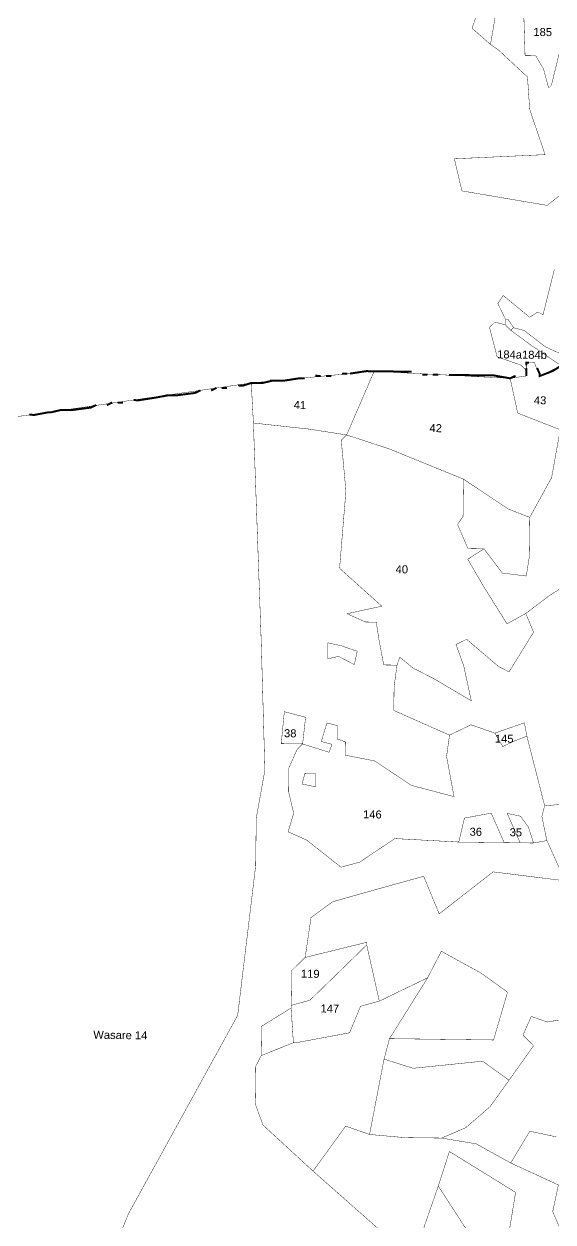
# Model space of a CAD drawing. Header units: metres. Extents: x 259177 to 277314, y 2171367 to 2185445.
# Drawn here: x 273383 to 274169, y 2176650 to 2178430 of the extents above; entities that cross this region are included whole.
import ezdxf

# ---------------------------------------------------------------- set-up
doc = ezdxf.new("R2010")
doc.units = ezdxf.units.M
doc.header["$MEASUREMENT"] = 0
for name, color, linetype in [('SURVEY NO.', 7, 'Continuous'), ('SURVEY PLOT BOUNDARY', 35, 'Continuous'), ('VILLAGE BOUNDARY', 212, 'Continuous')]:
    doc.layers.add(name, color=color, linetype=linetype)
doc.styles.add('PDF Arial', font='arial.ttf')

# ---------------------------------------------------------------- blocks, each defined once
blk = doc.blocks.new('FEWEWFEWQT')
at = {"layer": 'SURVEY PLOT BOUNDARY', "lineweight": 18, "const_width": 0.001}
for points in [[(282148.9028, 2174213.5967), (282148.8961, 2174213.5567), (282148.8761, 2174213.4301), (282148.8295, 2174213.4701), (282148.8495, 2174213.5301), (282148.8428, 2174213.6167), (282148.8628, 2174213.6301)], [(282149.1295, 2174213.5701), (282149.1228, 2174213.5367), (282149.1095, 2174213.4567), (282149.0961, 2174213.4501), (282149.0495, 2174213.4167), (282149.0295, 2174213.3301), (282149.0228, 2174213.3234), (282149.0095, 2174213.3701), (282148.9895, 2174213.4034), (282148.9761, 2174213.4034), (282148.9628, 2174213.4034), (282148.9561, 2174213.5567), (282148.9695, 2174213.5634), (282148.9895, 2174213.5501), (282149.0028, 2174213.5234), (282149.0228, 2174213.5101), (282149.1161, 2174213.5767)], [(282148.9228, 2174212.73), (282148.9361, 2174212.7167), (282148.9828, 2174212.6833), (282149.0628, 2174212.63), (282149.0095, 2174212.6033), (282148.9961, 2174212.6367), (282148.9761, 2174212.6367), (282148.9761, 2174212.6167), (282148.9695, 2174212.6233), (282148.9628, 2174212.63), (282148.9028, 2174212.65), (282148.8828, 2174212.7233), (282148.8961, 2174212.7367)], [(282148.9361, 2174212.7167), (282148.9228, 2174212.73), (282148.9228, 2174212.7433), (282148.9295, 2174212.7433), (282148.9428, 2174212.7233)], [(282149.1295, 2174212.6367), (282149.0628, 2174212.63), (282148.9828, 2174212.6833), (282148.9361, 2174212.7167), (282148.9428, 2174212.7233), (282148.9695, 2174212.7167), (282149.0228, 2174212.6767), (282149.0828, 2174212.65), (282149.1228, 2174212.6433), (282149.1295, 2174212.6433)], [(282149.0628, 2174212.63), (282149.1295, 2174212.6367), (282149.1561, 2174212.61), (282149.1828, 2174212.6233), (282149.1895, 2174212.6233), (282149.1895, 2174212.61), (282149.1561, 2174212.59), (282149.0961, 2174212.5367), (282149.0628, 2174212.47), (282148.9561, 2174212.51), (282148.9361, 2174212.5967), (282148.9761, 2174212.6033), (282148.9761, 2174212.6167), (282148.9761, 2174212.6367), (282148.9961, 2174212.6367), (282149.0095, 2174212.6033)], [(282148.5295, 2174212.45), (282148.4362, 2174212.4633), (282148.2962, 2174212.4767), (282148.2895, 2174212.5767), (282148.5962, 2174212.61)], [(282149.0628, 2174212.47), (282149.0428, 2174212.35), (282148.9895, 2174212.25), (282148.9361, 2174212.27), (282148.8228, 2174212.3433), (282148.6362, 2174212.4166), (282148.5295, 2174212.45), (282148.5962, 2174212.61), (282148.9361, 2174212.5967), (282148.9561, 2174212.51)], [(282148.9828, 2174212.0099), (282149.0028, 2174211.9633), (282148.9428, 2174211.8633), (282148.9161, 2174211.8766), (282148.8361, 2174211.9433), (282148.8095, 2174211.9299), (282148.8295, 2174211.8766), (282148.8495, 2174211.7899), (282148.7562, 2174211.8433), (282148.7028, 2174211.8699), (282148.6695, 2174211.8966), (282148.6628, 2174211.8766), (282148.6295, 2174211.8766), (282148.6162, 2174211.9433), (282148.6095, 2174211.9833), (282148.5828, 2174211.9833), (282148.5362, 2174212.0033), (282148.6228, 2174212.0233), (282148.5162, 2174212.1166), (282148.5295, 2174212.31), (282148.5162, 2174212.4367), (282148.5295, 2174212.45), (282148.6362, 2174212.4166), (282148.8228, 2174212.3433), (282148.8228, 2174212.25), (282148.8095, 2174212.23), (282148.8361, 2174212.17), (282148.8761, 2174212.17), (282148.8361, 2174212.1433), (282148.8761, 2174212.0766), (282148.9361, 2174211.9833)], [(282148.9895, 2174212.25), (282148.9895, 2174212.15), (282148.9828, 2174212.1033), (282148.9228, 2174212.11), (282148.8761, 2174212.17), (282148.8361, 2174212.17), (282148.8095, 2174212.23), (282148.8228, 2174212.25), (282148.8228, 2174212.3433), (282148.9361, 2174212.27)], [(282148.5628, 2174211.9099), (282148.5228, 2174211.9233), (282148.4895, 2174211.9299), (282148.4895, 2174211.8899), (282148.5162, 2174211.8966), (282148.5562, 2174211.8766)], [(282148.5628, 2174211.9099), (282148.5562, 2174211.8766), (282148.5162, 2174211.8966), (282148.4895, 2174211.8899), (282148.4895, 2174211.9299), (282148.5228, 2174211.9233)], [(282148.4362, 2174211.7433), (282148.4295, 2174211.6766), (282148.4228, 2174211.6766), (282148.3762, 2174211.6766), (282148.3828, 2174211.7566)], [(282148.9895, 2174211.7033), (282148.9561, 2174211.6899), (282148.9295, 2174211.6766), (282148.9095, 2174211.7099), (282148.9828, 2174211.7366)], [(282148.5362, 2174211.6833), (282148.5362, 2174211.6499), (282148.6095, 2174211.6366), (282148.7028, 2174211.5766), (282148.8095, 2174211.5499), (282148.7895, 2174211.6499), (282148.7962, 2174211.7033), (282148.8495, 2174211.7299), (282148.9095, 2174211.7099), (282148.9295, 2174211.6766), (282148.9561, 2174211.6899), (282148.9895, 2174211.7033), (282149.0361, 2174211.5299), (282149.0295, 2174211.5032), (282149.0428, 2174211.4432), (282149.0095, 2174211.4366), (282148.9961, 2174211.4766), (282148.9761, 2174211.5032), (282148.9428, 2174211.5099), (282148.9761, 2174211.4366), (282148.9361, 2174211.4366), (282148.9028, 2174211.5099), (282148.8361, 2174211.4966), (282148.8228, 2174211.4366), (282148.6628, 2174211.4432), (282148.5762, 2174211.3832), (282148.5295, 2174211.3699), (282148.4428, 2174211.4366), (282148.3962, 2174211.4566), (282148.4095, 2174211.5032), (282148.3962, 2174211.5566), (282148.3962, 2174211.6166), (282148.4162, 2174211.6633), (282148.4295, 2174211.6766), (282148.4962, 2174211.6566), (282148.5028, 2174211.6766), (282148.4762, 2174211.6833), (282148.4895, 2174211.7299), (282148.5162, 2174211.7233), (282148.5162, 2174211.6899)], [(282148.4628, 2174211.6032), (282148.4628, 2174211.5699), (282148.4295, 2174211.5766), (282148.4362, 2174211.6032)], [(282148.4628, 2174211.6032), (282148.4362, 2174211.6032), (282148.4295, 2174211.5766), (282148.4628, 2174211.5699)], [(282148.9361, 2174211.4366), (282148.8228, 2174211.4366), (282148.8361, 2174211.4966), (282148.9028, 2174211.5099)], [(282149.0095, 2174211.4366), (282148.9761, 2174211.4366), (282148.9428, 2174211.5099), (282148.9761, 2174211.5032), (282148.9961, 2174211.4766)], [(282148.5962, 2174211.1765), (282148.4562, 2174211.0365), (282148.4095, 2174211.0232), (282148.4095, 2174211.1099), (282148.4428, 2174211.1432), (282148.5962, 2174211.1832)], [(282148.6295, 2174211.0365), (282148.5828, 2174211.0232), (282148.5562, 2174210.9565), (282148.4228, 2174210.9299), (282148.4162, 2174210.9299), (282148.4095, 2174211.0165), (282148.4095, 2174211.0232), (282148.4562, 2174211.0365), (282148.5962, 2174211.1765)], [(282148.6562, 2174210.9432), (282148.7495, 2174211.0965), (282148.7828, 2174211.1632), (282148.8828, 2174211.1099), (282148.9495, 2174211.0632), (282148.9161, 2174210.9432)], [(282148.6562, 2174210.9432), (282148.6428, 2174210.8899), (282148.6095, 2174210.7032), (282148.5495, 2174210.7232), (282148.4695, 2174210.6098), (282148.3429, 2174210.7232), (282148.3229, 2174210.7765), (282148.3229, 2174210.8699), (282148.3362, 2174210.8965), (282148.4162, 2174210.9299), (282148.4228, 2174210.9299), (282148.5562, 2174210.9565), (282148.5828, 2174211.0232), (282148.6295, 2174211.0365), (282148.7495, 2174211.0965)], [(282148.3362, 2174210.8965), (282148.3362, 2174210.9699), (282148.4095, 2174211.0165), (282148.4162, 2174210.9299)], [(282148.9561, 2174210.8432), (282148.9095, 2174210.7765), (282148.8495, 2174210.7232), (282148.7895, 2174210.6965), (282148.6962, 2174210.6965), (282148.6095, 2174210.7032), (282148.6428, 2174210.8899), (282148.6495, 2174210.8899), (282148.7162, 2174210.8699), (282148.8895, 2174210.8899)], [(282148.8628, 2174210.4565), (282148.7828, 2174210.5765), (282148.8095, 2174210.6632), (282148.9761, 2174210.5632), (282148.9561, 2174210.4298)], [(282148.8628, 2174210.4565), (282148.8361, 2174210.4231), (282148.8761, 2174210.3165), (282148.8228, 2174210.2698), (282148.8228, 2174210.2631), (282148.8161, 2174210.1698), (282148.7495, 2174210.1098), (282148.7362, 2174210.1565), (282148.7828, 2174210.2031), (282148.7828, 2174210.2698), (282148.7162, 2174210.3431), (282148.7495, 2174210.4765), (282148.7828, 2174210.5765)]]:
    blk.add_lwpolyline(points, close=True, dxfattribs=at)
for points in [[(282149.0561, 2174213.0567), (282149.0228, 2174213.03), (282148.8095, 2174213.0634), (282148.7895, 2174213.1434), (282149.0161, 2174213.1567), (282148.9828, 2174213.2501), (282148.9761, 2174213.2701), (282148.9695, 2174213.3501), (282148.8961, 2174213.4167), (282148.8761, 2174213.4301), (282148.8961, 2174213.5567)], [(282148.9561, 2174213.5567), (282148.9628, 2174213.4034), (282148.9761, 2174213.4034), (282148.9895, 2174213.4034), (282149.0095, 2174213.3701), (282149.0228, 2174213.3234), (282149.0295, 2174213.3301), (282149.0495, 2174213.4167)], [(282149.0828, 2174212.65), (282149.0228, 2174212.6767), (282148.9695, 2174212.7167), (282148.9428, 2174212.7233), (282148.9295, 2174212.7433), (282148.9228, 2174212.7433), (282148.9028, 2174212.7833), (282148.9161, 2174212.8033), (282148.9828, 2174212.75), (282149.0028, 2174212.7633), (282149.0161, 2174212.7567), (282149.0428, 2174212.87)], [(282149.1161, 2174212.1033), (282149.0428, 2174212.0566), (282148.9828, 2174212.0099), (282148.9361, 2174211.9833), (282148.8761, 2174212.0766), (282148.8361, 2174212.1433), (282148.8761, 2174212.17), (282148.9228, 2174212.11), (282148.9828, 2174212.1033), (282148.9895, 2174212.15), (282148.9895, 2174212.25), (282149.0428, 2174212.35), (282149.0628, 2174212.47)], [(282144.6098, 2174210.1298), (282144.8831, 2174210.4965), (282145.0231, 2174210.8832), (282145.1764, 2174211.2299), (282145.1898, 2174211.6366), (282145.2298, 2174211.7633), (282145.5231, 2174211.8499), (282146.0764, 2174212.0299), (282146.5563, 2174212.1766), (282147.0763, 2174212.3433), (282147.3829, 2174212.4367), (282147.7829, 2174212.4967), (282148.2895, 2174212.5767), (282148.2962, 2174212.4767), (282148.3229, 2174211.9299), (282148.3362, 2174211.6099), (282148.3162, 2174211.4899), (282148.3162, 2174211.3699), (282148.2762, 2174210.9965), (282148.0095, 2174210.4965), (282147.9629, 2174210.3765)], [(282147.9629, 2174210.3765), (282148.0095, 2174210.4965), (282148.2762, 2174210.9965), (282148.3162, 2174211.3699), (282148.3162, 2174211.4899), (282148.3362, 2174211.6099), (282148.3229, 2174211.9299), (282148.2962, 2174212.4767), (282148.4362, 2174212.4633), (282148.5295, 2174212.45), (282148.5162, 2174212.4367), (282148.5295, 2174212.31), (282148.5162, 2174212.1166), (282148.6228, 2174212.0233), (282148.5362, 2174212.0033), (282148.5828, 2174211.9833), (282148.6095, 2174211.9833), (282148.6162, 2174211.9433), (282148.6295, 2174211.8766), (282148.6628, 2174211.8766), (282148.6562, 2174211.8233), (282148.6562, 2174211.7633), (282148.7962, 2174211.7033), (282148.7895, 2174211.6499), (282148.8095, 2174211.5499), (282148.7028, 2174211.5766), (282148.6095, 2174211.6366), (282148.5362, 2174211.6499), (282148.5362, 2174211.6833), (282148.5162, 2174211.6899), (282148.5162, 2174211.7233), (282148.4895, 2174211.7299), (282148.4762, 2174211.6833), (282148.5028, 2174211.6766), (282148.4962, 2174211.6566), (282148.4295, 2174211.6766), (282148.4362, 2174211.7433), (282148.3828, 2174211.7566), (282148.3762, 2174211.6766), (282148.4228, 2174211.6766), (282148.4295, 2174211.6766), (282148.4162, 2174211.6633), (282148.3962, 2174211.6166), (282148.3962, 2174211.5566), (282148.4095, 2174211.5032), (282148.3962, 2174211.4566), (282148.4428, 2174211.4366), (282148.5295, 2174211.3699), (282148.5762, 2174211.3832), (282148.6628, 2174211.4432), (282148.8228, 2174211.4366), (282148.9361, 2174211.4366), (282148.9761, 2174211.4366), (282149.0095, 2174211.4366), (282149.0428, 2174211.4432), (282149.0895, 2174211.3432), (282148.9095, 2174211.3632), (282148.7762, 2174211.2566), (282148.7362, 2174211.3499), (282148.5762, 2174211.3032), (282148.5095, 2174211.2832), (282148.4562, 2174211.2432), (282148.4428, 2174211.1432), (282148.4095, 2174211.1099), (282148.4095, 2174211.0232), (282148.4095, 2174211.0165), (282148.3362, 2174210.9699), (282148.3362, 2174210.8965), (282148.3229, 2174210.8699), (282148.3229, 2174210.7765), (282148.3429, 2174210.7232), (282148.4695, 2174210.6098), (282148.7095, 2174210.4031)], [(282149.1028, 2174211.5366), (282149.0361, 2174211.5299), (282148.9895, 2174211.7033), (282148.9828, 2174211.7366), (282148.9095, 2174211.7099), (282148.8495, 2174211.7299), (282148.7962, 2174211.7033), (282148.6562, 2174211.7633), (282148.6562, 2174211.8233), (282148.6628, 2174211.8766), (282148.6695, 2174211.8966), (282148.7028, 2174211.8699), (282148.7562, 2174211.8433), (282148.8495, 2174211.7899), (282148.8295, 2174211.8766), (282148.8095, 2174211.9299), (282148.8361, 2174211.9433), (282148.9161, 2174211.8766), (282148.9428, 2174211.8633), (282149.0028, 2174211.9633), (282148.9828, 2174212.0099), (282149.0428, 2174212.0566), (282149.1161, 2174212.1033)], [(282149.0895, 2174211.3432), (282149.0428, 2174211.4432), (282149.0295, 2174211.5032), (282149.0361, 2174211.5299), (282149.1028, 2174211.5366)], [(282149.1628, 2174211.0099), (282149.0495, 2174210.9899), (282149.0095, 2174211.0032), (282148.9895, 2174210.9565), (282149.0161, 2174210.9299), (282148.9561, 2174210.8432), (282148.8895, 2174210.8899), (282148.7162, 2174210.8699), (282148.6495, 2174210.8899), (282148.6428, 2174210.8899), (282148.6562, 2174210.9432), (282148.9161, 2174210.9432), (282148.9495, 2174211.0632), (282148.8828, 2174211.1099), (282148.7828, 2174211.1632), (282148.7495, 2174211.0965), (282148.6295, 2174211.0365), (282148.5962, 2174211.1765), (282148.5962, 2174211.1832), (282148.4428, 2174211.1432), (282148.4562, 2174211.2432), (282148.5095, 2174211.2832), (282148.5762, 2174211.3032), (282148.7362, 2174211.3499), (282148.7762, 2174211.2566), (282148.9095, 2174211.3632), (282149.0895, 2174211.3432)], [(282149.0761, 2174210.7032), (282149.0095, 2174210.7165), (282148.9628, 2174210.6365), (282148.8761, 2174210.6832), (282148.7895, 2174210.6965), (282148.8495, 2174210.7232), (282148.9095, 2174210.7765), (282148.9561, 2174210.8432), (282149.0161, 2174210.9299), (282148.9895, 2174210.9565), (282149.0095, 2174211.0032), (282149.0495, 2174210.9899), (282149.1628, 2174211.0099)], [(282149.0961, 2174210.4565), (282149.0695, 2174210.5165), (282149.0828, 2174210.5832), (282148.9628, 2174210.6365), (282149.0095, 2174210.7165), (282149.0761, 2174210.7032)], [(282148.9561, 2174210.4298), (282148.9761, 2174210.5632), (282148.8095, 2174210.6632), (282148.7828, 2174210.5765), (282148.7495, 2174210.4765)], [(282148.7095, 2174210.4031), (282148.4695, 2174210.6098), (282148.5495, 2174210.7232), (282148.6095, 2174210.7032), (282148.6962, 2174210.6965), (282148.7895, 2174210.6965), (282148.8761, 2174210.6832), (282148.9628, 2174210.6365), (282149.0828, 2174210.5832), (282149.0695, 2174210.5165), (282149.0961, 2174210.4565)]]:
    blk.add_lwpolyline(points, dxfattribs=at)
at = {"layer": 'VILLAGE BOUNDARY', "const_width": 0.005}
for points in [[(282148.9761, 2174212.63), (282148.9761, 2174212.6367), (282148.9828, 2174212.6367)], [(282148.5162, 2174212.6033), (282148.5295, 2174212.6033)], [(282148.5362, 2174212.6033), (282148.5762, 2174212.61), (282148.5962, 2174212.61), (282148.6028, 2174212.61), (282148.6295, 2174212.61), (282148.6695, 2174212.61), (282148.6895, 2174212.61)], [(282148.7295, 2174212.6033), (282148.7162, 2174212.6033)], [(282148.7428, 2174212.6033), (282148.7562, 2174212.6033)], [(282148.7828, 2174212.6033), (282148.7962, 2174212.6033), (282148.8361, 2174212.6033), (282148.8695, 2174212.6033)], [(282148.8628, 2174212.6033), (282148.8961, 2174212.6033), (282148.9361, 2174212.5967), (282148.9495, 2174212.6033)], [(282148.9761, 2174212.6233), (282148.9761, 2174212.6167), (282148.9761, 2174212.6033)], [(282149.0028, 2174212.6233), (282149.0095, 2174212.61), (282149.0095, 2174212.6033), (282149.0428, 2174212.6167), (282149.0628, 2174212.63), (282149.0695, 2174212.63)], [(282148.2562, 2174212.57), (282148.2695, 2174212.57), (282148.2895, 2174212.5767), (282148.3162, 2174212.5767), (282148.3429, 2174212.5833)], [(282148.3362, 2174212.5833), (282148.3695, 2174212.5833), (282148.4095, 2174212.59), (282148.4228, 2174212.59)], [(282148.4628, 2174212.5967), (282148.4495, 2174212.5967)], [(282148.4762, 2174212.5967), (282148.4895, 2174212.5967)], [(282147.9962, 2174212.53), (282148.0095, 2174212.53), (282148.0495, 2174212.5367), (282148.0829, 2174212.5433)], [(282148.0762, 2174212.5433), (282148.1029, 2174212.5433), (282148.1495, 2174212.55), (282148.1629, 2174212.5567)], [(282148.2029, 2174212.5633), (282148.1895, 2174212.5567)], [(282148.2162, 2174212.5633), (282148.2295, 2174212.5633)], [(282147.7362, 2174212.49), (282147.7496, 2174212.49), (282147.7829, 2174212.4967), (282147.7896, 2174212.4967), (282147.8162, 2174212.5033), (282147.8429, 2174212.5033), (282147.8896, 2174212.51), (282147.9029, 2174212.5167)], [(282147.9429, 2174212.5233), (282147.9295, 2174212.5167)], [(282147.9562, 2174212.5233), (282147.9695, 2174212.5233)]]:
    blk.add_lwpolyline(points, dxfattribs=at)
at = {"layer": 'SURVEY NO.', "char_height": 0.02, "attachment_point": 7, "style": 'PDF Arial'}
for s, insert in [('185', (282148.9828, 2174213.4527)), ('184a184b', (282148.9028, 2174212.646)), ('43', (282148.9961, 2174212.5326)), ('41', (282148.3962, 2174212.5132)), ('42', (282148.7362, 2174212.4599)), ('40', (282148.6562, 2174212.1059)), ('38', (282148.3828, 2174211.6926)), ('145', (282148.9095, 2174211.6859)), ('146', (282148.5828, 2174211.4926)), ('36', (282148.8495, 2174211.4525)), ('35', (282148.9495, 2174211.4525)), ('119', (282148.4328, 2174211.0925)), ('147', (282148.4828, 2174211.0064)), ('Wasare 14', (282147.9162, 2174210.9331))]:
    blk.add_mtext(s, dxfattribs=dict(at, insert=insert))

msp = doc.modelspace()

# ---------------------------------------------------------------- block references
at = {"xscale": 594.7216958835667, "yscale": 594.7216958835667, "zscale": 594.7216958835667, "rotation": 359.254356221976}
msp.add_blockref('FEWEWFEWQT', (-184338996.6, -1288580324.6), dxfattribs=at)

doc.saveas('drawing.dxf')
